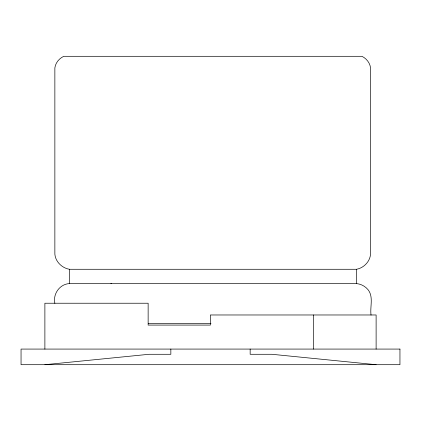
<?xml version="1.0" encoding="UTF-8"?>
<svg xmlns="http://www.w3.org/2000/svg" width="421" height="421" viewBox="0 0 421 421"><rect width="100%" height="100%" fill="white"/><g stroke="black" fill="none" stroke-linecap="round" stroke-linejoin="round"><path stroke-width="0.63" d="M356.508 269.277C364.47 267.845 371.101 260.373 370.548 252.121L370.548 67.907C369.959 62.871 366.438 58.493 361.939 56.303L63.771 56.303C59.193 58.451 55.483 62.797 54.862 67.907L54.862 252.121C54.298 260.552 61.345 267.903 69.397 269.277L356.508 269.277L356.508 283.57C360.929 284.001 365.144 286.217 367.986 289.632C373.806 296.837 369.838 306.814 371.043 315.097M110.928 283.628L111.444 283.57M44.884 364.697L149.092 354.282L170.847 354.282L170.847 349.077M356.508 283.57L69.397 283.57C59.656 284.143 52.799 293.963 54.862 303.336M148.297 323.591L211.005 323.591M376.116 364.697L271.903 354.282L250.153 354.282L250.153 349.077M376.116 349.077L376.116 314.976L210.363 314.976L210.363 325.08L148.139 325.08L148.139 303.231L44.884 303.231L44.884 349.077M313.619 314.976L313.619 349.077M69.397 269.277L69.397 283.57M399.95 349.077L21.05 349.077L21.05 364.697L399.95 364.697L399.95 349.077"/></g></svg>
